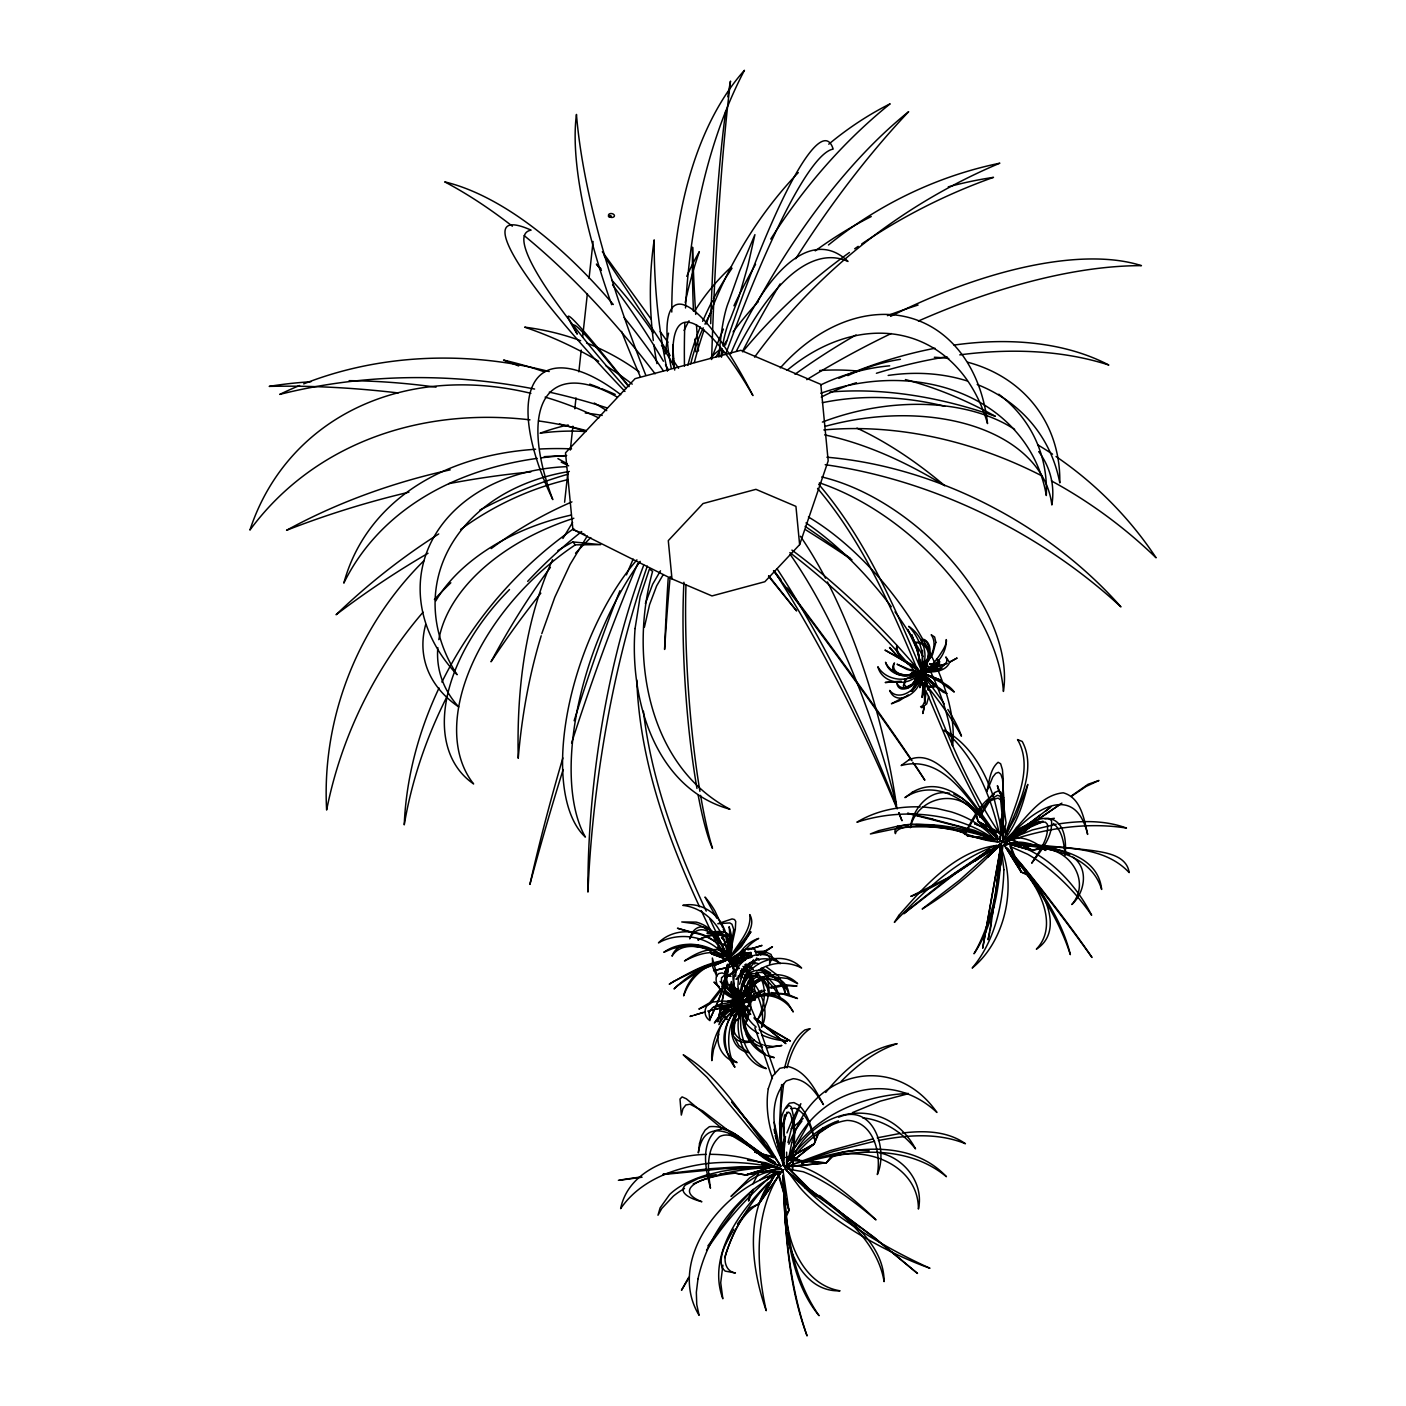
<?xml version="1.0" encoding="UTF-8"?>
<svg xmlns="http://www.w3.org/2000/svg" width="1406" height="1406" viewBox="0 0 1406 1406"><rect width="100%" height="100%" fill="white"/><g stroke="black" fill="none" stroke-linecap="round" stroke-linejoin="round"><path stroke-width="1.5" d="M745.356 959.982L745.373 957.873L741.753 955.887M920.455 675.337C923.215 690.697 897.046 708.659 889.629 690.416C899.032 702.069 916.747 689.731 919.559 678.026M775.216 1135.521L783.37 1165.715L783.388 1164.15M735.707 976.291C735.584 960.614 745.18 945.957 758.678 938.4C739.134 944.709 728.712 967.75 734.582 986.994M926.273 690.908L924.814 701.541L922.635 705.707L920.561 706.761L921.932 707.728L926.712 703.844L928.733 696.392M718.519 941.598L718.378 947.187L727.447 958.453L730.628 943.637L729.116 926.712C732.473 937.099 734.635 950.438 727.728 959.736L730.944 952.706L730.944 948.822L730.487 953.989L727.921 958.98L718.378 947.187L718.519 941.598L713.106 932.934L706.304 927.819L702.754 926.905A26.626 16.099 77.5 0 0 689.696 938.874A29.421 17.803 77.5 0 1 718.22 942.319M749.099 1006.643L748.642 997.206L745.672 985.975M786.534 1108.192L788.854 1105.362L791.033 1106.698C797.694 1126.927 793.072 1148.878 792.492 1169.704C792.879 1151.145 796.323 1131.637 790.348 1113.675L788.573 1112.111L786.604 1113.921C780.523 1127.19 787.518 1141.777 781.648 1155.328L780.928 1107.524L783.634 1083.692M783.37 1165.715L784.812 1138.421L783.247 1124.818L784.53 1114.923M996.116 832.791L974.569 823.688C983.251 827.519 995.852 831.087 997.785 841.843C980.58 840.735 967.31 833.881 952.301 828.872M786.622 1152.147L786.604 1165.785L814.197 1143.904L818.644 1133.535L834.654 1122.515M924.673 702.754L923.9 682.666M1002.9 845.779L1000.439 865.621L1002.127 846.131M928.733 671.189L941.932 668.149L930.227 671.4L921.141 671.558L924.48 661.98C917.608 685.97 949.472 646.795 946.22 639.589C946.818 653.491 936.414 666.321 923.707 670.996L924.48 661.98L926.659 660.363C931.633 652.243 924.638 642.085 915.482 642.56C930.877 639.888 932.863 659.115 923.408 667.428C928.487 659.467 932.916 646.004 923.619 639.343C931.791 642.806 931.159 653.966 927.134 660.381L924.48 661.98C912.406 679.309 935.798 671.47 939.876 664.177L928.364 670.504A22.935 15.958 -48.5 0 1 922.951 671.207L921.282 671.049M752.368 988.067L748.361 1004.042M922.494 650.328A49.456 15.29 77 0 1 921.879 665.46L921.457 669.783L918.083 652.876L911.668 634.668L917.52 649.308L921.809 671.593M1000.597 848.222L1000.879 845.375L982.689 948.206L1000.703 847.449L996.239 888.996M921.861 680.276L919.805 687.675L922.916 679.432M564.614 502.223L567.936 471.801M570.309 450.078L572.91 426.176M574.808 408.795L576.003 397.916M578.85 371.852L581.205 350.112M582.629 337.071L587.374 293.608M589.044 278.406L593.068 241.463M924.955 703.387L925.007 686.515M728.607 964.393L728.203 967.978A61.846 2.004 -77.9 0 1 726.129 980.052M739.802 993.655L740.206 990.299M1002.091 840.77L1000.51 845.516L1001.072 844.813M990.193 930.719L997.311 879.734L1000.703 843.952M742.35 1002.531L745.426 989.49L744.038 984.903C748.783 966.555 768.871 980.931 768.502 994.183C770.699 978.594 747.025 962.161 743.51 984.218L745.426 989.49L742.35 1002.531C731.999 997.118 724.688 985.817 724.67 974.059L728.308 984.885M996.889 874.989L1000.879 845.375M994.886 897.819L992.443 914.621M748.783 1010.334L747.201 1017.487M991.388 921.721L988.102 939.7L989.736 932.442M781.595 1084.571L779.574 1123.412L781.648 1155.328M730.312 1015.87L738.835 1006.098C721.858 1018.348 710.346 1039.438 711.823 1060.634L713.457 1049.79L718.853 1034.289M924.164 706.568L922.828 713.51L924.304 707.2M739.591 984.305L742.526 974.217L749.679 962.987M722.912 1265.154L720.716 1282.711L722.825 1298.757C707.025 1255.804 739.486 1211.128 768.941 1182.358C749.082 1203.852 732.965 1229.389 724.846 1257.632M749.714 1194.872L748.537 1201.058L752.843 1190.741M921.299 669.59L922.213 662.349A38.349 29.333 57 0 0 908.698 626.338A29.333 22.426 57 0 1 924.023 662.894L921.668 670.451L922.582 666.866A34.447 10.65 77 0 0 923.39 661.488M787.958 1142.551L792.316 1125.415L800.858 1103.675L792.984 1118.192M747.394 1001.582L748.467 996.362L747.043 985.711M644.423 627.111L649.537 604.738L656.655 585.863L663.193 574.65M786.675 1164.66L788.098 1160.653A120.6 20.229 44.7 0 1 800.225 1160.829A75.783 12.707 44.7 0 0 792.017 1156.347M736.832 993.304L739.679 998.963L736.99 988.523M725.338 980.58L727.851 964.815L722.666 988.102M923.707 670.996L923.918 670.117M742.825 1004.815L739.433 1018.19L735.69 1021.037C728.431 1033.674 742.157 1045.168 754.372 1040.089C741.243 1047.98 724.705 1035.15 734.899 1021.248L739.433 1018.19L742.966 1004.095C730.505 1003.058 720.399 1013.181 714.371 1023.006L727.957 1010.562L742.966 1004.095L733.914 1005.501L727.64 1008.647M742.315 985.237L746.041 973.848L756.287 959.12M743.458 994.042L748.308 981.107L752.843 975.254M787.026 1067.804C790.875 1053.129 797.149 1037.487 810.155 1028.682L804.953 1029.93C792.703 1038.718 788.01 1054.078 784.583 1068.085M949.63 793.283C929.102 788.661 912.635 809.048 910.315 827.73C916.642 797.694 957.345 787.325 975.413 813.283L978.101 821.438L1000.931 840.806L999.824 839.786L1002.619 820.612L1000.685 799.909M784.46 1141.496L785.374 1138.104M723.44 987.451L726.586 974.586L724.6 973.743L727.464 964.657M727.798 957.381L728.695 950.772L727.623 946.238M727.64 964.182L724.6 973.743L725.971 974.85L725.109 978.681L721.682 987.117M722.104 989.877L717.675 1002.32M920.403 677.042L917.661 683.826L912.107 691.313M788.819 1144.203L794.847 1130.758L801.965 1121.039M799.627 544.649L828.187 460.904L820.805 384.365L740.804 350.305L635.055 378.671L565.511 452.855L572.892 529.394L671.98 578.903L711.981 595.933L764.846 581.733L799.627 544.649L795.937 506.371L755.936 489.341L703.053 503.541L668.289 540.625L671.98 578.903M721.7 992.97L709.802 1019.543L716.99 1004.112M743.739 1002.355L744.213 1001.019M786.938 1132.92L792.176 1119.774M541.767 633.719L554.808 597.234L570.08 564.456L587.321 535.932M1003.023 836.974L1006.028 822.721L1003.199 801.807M645.372 603.543L652.612 584.298L660.486 570.783M1000 793.371L1002.777 796.183L1004.148 801.701L1004.112 809.364L1001.265 819.382L1005.817 833.389C1014.693 804.478 1034.341 768.361 1017.54 739.574L1022.215 741.454C1037.593 769.943 1017.434 806.482 1006.643 833.916L1001.265 819.382L1003.286 810.717L1002.689 804.478L1000.967 800.19L998.137 798.133C981.037 801.473 973.18 821.104 964.534 834.408C972.073 819.751 979.877 803.353 994.323 794.408M747.377 1019.455L750.663 1008.717L750.699 999.033M919.629 677.428L911.053 691.049M788.959 1210.338L777.5 1172.34C743.616 1208.967 750.962 1267.158 766.217 1310.691C756.34 1266.173 753.757 1214.907 779.029 1174.889L788.959 1210.338L786.429 1216.454C788.942 1247.649 805.919 1285.242 840.067 1290.813C802.931 1292.307 784.952 1247.878 785.251 1216.366L788.959 1210.338L782.931 1170.073C776.639 1165.697 767.623 1164.59 761.665 1170.126M723 987.188L724.934 982.653M752.931 1183.887L758.098 1174.01M552.576 559.658C524.666 621.663 516.652 690.856 518.234 758.291A369.321 198.914 88.8 0 1 541.205 635.776M744.723 1000.738L742.79 1005.22L749.398 1011.09M744.512 1024.166L745.971 1020.879M734.881 965.307L730.979 961.511L731.524 960.316L734.565 961.44M743.616 991.3L749.398 982.442M731.841 988.682L732.596 987.047A48.472 22.408 -1.8 0 0 733.739 991.898L736.744 996.643L743.423 1002.847L755.004 999.754L754.969 997.627C768.854 991.722 786.2 998.91 793.23 1011.951L788.432 1004.007A21.916 15.484 29.3 0 0 775.602 995.606L767.36 994.06M787.061 1112.111L781.736 1127.014L780.646 1149.739C779.979 1134.343 777.325 1114.958 789.451 1103.165L793.951 1102.585L798.713 1105.116A70.915 21.898 85.4 0 1 811.596 1128.245L814.935 1140.161C810.823 1128.596 807.554 1113.288 794.97 1108.156L790.805 1108.666M785.585 1136.804C780.172 1145.908 780.242 1157.56 785.128 1166.875L826.271 1162.885L832.493 1156.751C868.767 1145.697 918.61 1166.629 918.417 1209.072C924.164 1183.448 904.497 1157.964 879.611 1152.85M731.524 960.316L724.6 973.743L730.979 961.511M823.441 1127.559L818.573 1131.848L814.197 1143.904L788.784 1158.193L810.401 1120.617M750.083 962.512L745.233 969.964L736.059 979.314L747.219 968.752L753.581 959.841M767.992 1177.121L776.059 1172.006L758.941 1203.747C741.032 1213.519 732.315 1235.013 725.9 1253.607C723.44 1261.41 726.217 1271.762 735.426 1272.975L725.145 1271.094L722.174 1268.001C718.027 1254.222 727.71 1240.883 733.827 1229.213M722.157 988.77L711.418 1002.706M747.43 1005.712L742.28 1013.726C751.454 1004.429 757.975 990.035 752.562 977.188M688.641 1277.456L681.488 1290.269L689.309 1277.14M1000.316 840.419L999.35 842.124L967.346 835.762L962.108 831.596M720.856 988.541L709.679 1002.742L698.87 1009.086L710.171 1003.866M869.189 1150.758L857.765 1150.178L844.584 1151.69L832.229 1155.17L826.271 1162.885L787.483 1159.265L792.527 1150.776M562.892 538.498L572.594 522.452M739.679 998.963L745.426 989.49L739.978 997.785M740.171 1004.165L739.468 1005.255A55.572 13.357 36.5 0 0 742.069 1014.693M1002.812 840.015L1015.923 816.306L1027.804 784.425C1023.023 804.496 1016.52 825.217 1002.865 841.157M1072.919 857.168C1089.035 868.346 1084.94 892.599 1071.847 904.533C1094.132 878.469 1062.936 840.366 1032.848 850.472L1004.112 842.563C1010.527 831.579 1022.883 826.043 1034.517 822.387M707.816 1246.032L735.268 1208.422L753.229 1189.335M706.515 1250.25C725.566 1220.795 749.468 1194.415 776.059 1172.006M737.465 1223.905L749.503 1208.316L758.941 1203.747L782.79 1170.038L776.007 1166.857M743.247 1002.425L742.807 1003.058C733.774 1000.527 729.099 990.351 731.401 981.564L735.233 994.095L743.282 1002.443L752.509 991.476L752.386 987.399C761.911 972.688 785.708 978.4 788.907 995.167C788.485 975.676 760.418 969.05 751.876 986.871L752.509 991.476L742.807 1003.058L738.08 1000.035L722.034 982.355M725.935 934.023L730.435 937.714L730.61 944.287L727.57 948.804L732.35 954.99C739.328 943.549 757.781 928.909 749.785 914.603C751.7 929.893 738.818 942.512 731.647 954.902L727.57 948.804L729.872 944.832C728.695 929.559 706.937 935.728 697.868 939.999L707.657 935.394L722.209 933.32M782.79 1170.038L758.941 1203.747L775.391 1174.063L774.073 1175.012M744.618 1029.21L744.125 1024.007L747.131 1020.457L740.189 1007.048C726.445 1023.656 725.461 1048.331 734.916 1067.259C721.032 1049.737 721.436 1020.967 739.205 1006.204L747.131 1020.457L744.952 1023.814C746.182 1033.726 753.721 1042.127 763.212 1045.01M725.215 1011.072L721.243 1017.188L718.923 1024.64L724.389 1015.589L731.7 1009.104A36.995 32.162 69.5 0 1 740.224 1005.536L743.229 1004.938L747.131 1020.457L743.159 1004.956M920.491 675.882L918.311 678.167L919.752 677.305M921.791 675.688L922.6 674.335L921.475 672.525M745.268 993.357L749.925 985.852L749.785 977.768M919.735 673.65L912.23 684.107L906.554 687.042L904.251 684.617L906.044 678.711L903.355 685.548L904.199 688.149L907.468 688.044L912.107 684.845L920.596 672.578M793.546 1149.089C819.909 1113.464 864.989 1095.133 908.399 1093.464M741.595 995.325L741.085 1000.334L739.152 991.458M747.535 994.569L752.825 986.45L752.122 977.609M825.709 1092.444C844.092 1069.913 867.502 1048.683 897.151 1043.691C875.551 1051.038 857.062 1065.115 841.28 1081.302M1001.986 846.781A68.666 4.57 -78.6 0 0 1001.107 844.619L987.557 857.115L1000.422 843.952L999.297 844.795C970.368 862.757 943.198 884.708 910.807 896.395L947.169 878.24L999.789 844.707C976.906 869.383 950.966 891.474 922.178 909.014L959.7 880.103L997.961 845.762L974.481 861.351L1003.603 841.702M786.622 1156.259L787.149 1166.734L826.271 1162.885L790.084 1160.442C805.691 1143.553 823.108 1123.816 847.062 1120.406C873.407 1121.057 881.404 1153.078 877.326 1174.537C888.627 1149.018 872.775 1102.532 838.767 1117.19M707.745 1011.107L737.623 1003.954L735.777 1006.028L724.336 1007.944L722.912 1009.455L723.949 1010.07A26.626 3.304 -5 0 0 743.598 1010.65A29.421 3.656 -5 0 1 731.067 1006.239M791.191 1128.825L803.213 1118.438M920.596 672.384L910.069 678.483M760.101 1179.687L771.103 1172.217L783.247 1172.112L782.931 1170.073M1004.112 842.563L1005.536 842.915L1021.283 831.051L1042.338 821.877M736.516 1012.513L740.031 1009.192M786.587 1165.697L785.198 1167.015L783.757 1163.026M920.948 674.107L915.13 679.45L920.543 674.37L919.419 674.177M729.081 958.084L740.663 945.904L750.927 931.774L741.349 946.625L729.116 958.576L727.57 948.804L729.116 958.576M738.642 1007.311L739.433 1018.19L738.835 1006.098M728.976 961.792L735.584 958.822L729.626 960.157L737.816 955.992M789.627 1156.593L787.184 1158.737L814.197 1143.904L785.198 1167.015L787.149 1166.646L786.622 1161.479M1044.869 818.837L1049.122 818.608L1051.53 820.717C1052.901 836.957 1040.879 850.964 1031.688 863.196C1039.087 851.649 1049.069 838.784 1047.417 824.32L1045.361 822.141C1029.157 821.614 1019.614 839.364 1004.165 842.669L1010.404 837.501M737.025 969.279L724.67 977.908L729.696 975.026M760.523 955.008L772.456 946.73L757.061 955.5M746.516 996.256L752.509 991.476L745.988 996.538M1045.484 811.157L1050.844 806.991L1023.322 827.853M1011.687 836.517L1018.577 831.368M1040.229 815.181L1005.132 842.089L1024.13 832.229L1031.846 825.234L1038.999 821.192M1061.899 803.107L1010.615 838.117L1024.13 832.229L1010.879 837.871L1060.265 804.302M908.276 694.915L899.313 700.733L891.422 703.756L903.566 697.429M751.489 974.534C744.161 978.787 740.927 987.61 741.296 995.764C738.73 984.13 746.463 969.595 759.591 970.316A29.069 22.373 77.4 0 1 773.019 975.957M745.742 999.438L751.946 995.29M1071.6 795.796L1088.121 784.249L1098.982 780.471L1086.117 786.429L1071.267 796.429M752.403 979.701L758.607 975.606M745.655 1000.685L765.251 990.246M999.315 844.778L1000.597 843.881M919.77 672.578L904.427 679.573M1010.615 838.117L1012.197 837.045M947.293 663.386L923.865 671.312L936.607 665.161L929.436 663.948L938.294 664.845L921.475 671.4L923.127 671.47A23.832 8.559 -16.5 0 0 928.786 671.101M997.399 846.254L999.789 844.707M1006.872 841.719L1013.867 838.327L1017.874 837.871A57.664 31.196 56.9 0 1 1041.055 846.764M1004.165 842.669L1005.202 842.036M724.512 959.191L714.635 965.272L713.404 964.217C699.274 969.332 688.518 981.827 683.65 995.852C687.059 981.019 698.729 967.609 713.598 963.62L714.635 965.272L727.078 960.07M729.679 959.437L736.41 959.173L741.366 957.293L745.057 958.4L742.491 961.722L734.688 965.606L713.58 970.685C723.492 968.136 735.83 967.187 742.825 958.997L740.487 957.662L729.679 959.437L737.974 954.656M725.109 959.103L714.635 965.272L725.883 960.562M728.853 960.368L731.296 958.945M758.625 970.281C771.156 961.704 788.221 961.019 801.613 968.013C779.082 944.34 732.526 968.172 743.106 1000.562M746.551 1001.283L765.128 994.464M749.293 999.385L765.76 993.286M751.12 977.592L757.289 974.78M730.118 959.384L738.748 954.797M753.475 994.464L762.07 990.211M950.456 661.822L957.117 658.026L949.384 662.121M1008.172 844.25L1004.763 845.92L1021.16 872.036L1027.065 874.901C1042.619 894.567 1056.732 928.136 1036.363 949.155C1063.481 931.967 1045.572 892.335 1027.944 874.356L1021.16 872.036L1003.972 844.549L1019.526 842.141A91.759 49.632 56.9 0 1 1039.737 847.396M741.138 953.004L744.459 951.37M741.841 953.25L745.039 951.739M923.865 671.312L946.203 663.614M734.477 957.627L729.591 960.193L733.985 969.753M994.815 792.492L998.032 791.033L1000.668 791.877L1002.548 795.251L1003.989 808.784L1002.847 828.398L1002.97 804.004L999.894 796.095L997.364 795.304L990.914 799.329L979.63 817.079L983.497 808.626A53.955 12.777 -73.6 0 1 994.798 792.58M733.036 1015.747L737.781 1013.603A21.916 21.793 -64.3 0 0 740.611 1011.582M852.475 1112.585L880.279 1101.144L906.624 1094.167M741.595 998.436L727.271 1001.634L740.101 997.258L741.173 1000.562L755.004 999.754L754.407 997.153L757.412 995.466L765.743 993.919M1069.667 854.602C1058.525 849.031 1044.728 844.602 1032.848 850.472L1010.791 838.591L1032.373 829.944L1056.205 824.232M764.829 978.26C756.041 981.37 748.713 988.119 744.916 996.643C750.646 974.024 781.789 967.346 797.624 983.655L787.43 978.453L772.245 976.783M921.51 671.4L928.153 668.535L924.427 671.049M710.118 1010.51L737.623 1003.954M838.415 1120.81C821.227 1126.804 806.798 1138.561 795.128 1152.287C822.422 1104.554 887.942 1097.102 915.517 1148.86C902.476 1132.515 883.776 1120.037 862.651 1117.805M740.101 953.813L731.647 958.33L743.001 950.333L748.308 948.435L752.597 948.347L755.303 950.122L755.971 953.584M923.18 671.91L923.847 671.611A19.262 7.557 74.7 0 0 924.603 671.031M747.904 949.823L762.034 945.412L751.63 948.822M765.005 1168.614L749.697 1177.806L731.032 1196.453C744.565 1183.799 761.577 1168.105 781.666 1171.743M728.607 961.036L730.786 960.193M738.308 1003.076L736.885 1003.005A49.438 14.781 32.1 0 0 730.962 1006.591A31.073 9.297 32.1 0 1 734.969 1001.476L742.843 1004.112L744.512 1003.48M738.062 956.326L733.879 957.697L736.41 959.173L734.09 957.468L738.783 955.799M1005.466 842.985L1032.848 850.472L1011.67 839.962C1048.401 827.818 1088.033 822.053 1126.487 828.064C1104.729 819.997 1080.898 820.577 1058.261 823.951M708.905 1168.808L741.05 1166.664L771.244 1166.91L745.69 1174.977L732.878 1172.745L719.96 1173.975M740.347 955.236L750.839 952.337M695.144 1014.904L702.965 1012.531M692.209 1015.782L689.995 1016.45L705.355 1011.881M738.414 956.185L734.354 957.363L737.886 956.678M768.449 987.75L782.808 984.675M739.767 955.764L751.279 953.057M771.015 988.277L783.775 985.659L797.026 985.993L784.636 984.692M708.29 1175.891L698.395 1178.421L685.548 1184.924A64.922 17.259 -0.2 0 0 701.875 1201.743A71.741 19.069 -0.2 0 1 734.248 1173.254M707.745 1174.695L720.452 1171.637A125.978 63.955 7.1 0 1 763.282 1167.911A153.5 77.945 7.1 0 0 723.159 1173.746L711.208 1177.068A152.41 73.587 5.8 0 0 693.246 1183.922M721.753 1129.018L715.812 1130.442C700.381 1144.976 705.636 1169.95 710.469 1188.193C707.868 1171.251 705.408 1149.212 719.608 1136.61C725.812 1133.341 732.807 1135.591 738.66 1138.491C752.438 1148.351 764.372 1160.108 780.91 1166.172L766.446 1142.762L731.7 1102.005L758.818 1135.204L780.91 1166.172M783.072 1161.233L785.269 1169.44L815.673 1195.469L787.465 1166.804L792.949 1165.486L799.206 1166.101A135.538 33.392 47.8 0 1 875.973 1219.881A194.59 47.945 47.8 0 0 803.107 1171.708L789.17 1169.3L815.673 1195.469C845.182 1214.204 878.328 1245.206 884.093 1281.639C884.163 1243.572 846.834 1217.28 819.698 1195.627L815.673 1195.469L786.762 1170.776M873.126 1138.807L830.278 1150.6L790.576 1165.205L833.776 1151.356L874.55 1141.285M877.256 1137.841L900.121 1133.429M610.274 217.209C613.737 214.169 604.615 216.085 610.468 217.262M1043.059 821.157L1029.649 825.34L1013.902 834.549C1042.215 808.96 1068.736 812.158 1065.186 855.182C1064.008 844.022 1062.637 831.051 1053.34 823.477M714.318 1006.643L742.509 1003.427L735.777 1006.028L730.171 1006.274M741.735 953.11L749.363 952.688L751.384 954.446L751.859 957.363M663.105 1174.537L724.775 1168.579L771.244 1166.91M878.381 1140.512C907.028 1134.906 937.82 1132.445 965.43 1143.728C947.134 1130.74 923.637 1130.442 902.195 1133.06M738.519 958.084L751.507 956.555M897.836 826.148L878.697 830.665L870.402 833.969L898.979 828.011A115.977 58.138 8.3 0 1 942.565 827.888M714.6 1006.714L742.245 1003.55L735.777 1006.028L737.236 1004.13M901.246 681.172L885.2 682.508L895.411 681.664M736.621 958.716L729.591 960.193L738.501 968.716M710.241 1175.574L716.076 1174.625M918.962 671.892L910.227 674.318C903.109 676.813 890.174 672.138 894.48 662.929C887.555 672.472 902.88 678.219 910.28 674.546L911.65 673.087L918.153 672.033M925.253 670.187A19.262 7.557 74.7 0 0 926.818 664.634A30.651 12.021 74.7 0 1 923.355 670.1L920.051 670.89L921.123 671.014M741.173 1000.562L755.004 999.754L742.79 1003.005L741.507 1001.3M738.361 958.277L741.296 957.837M683.158 946.396L672.806 948.47L663.79 952.301C680.873 940.122 705.812 942.424 721.858 955.307C710.961 948.452 697.833 945.359 685.021 946.308M785.269 1169.44L788.502 1168.948L786.534 1167.472M1049.245 819.048L1054.342 818.292M619.958 1180.196L642.085 1177.209M754.881 951.598L764.056 951.212L771.033 954.41L772.122 957.416L769.609 963.989L769.82 958.066L768.203 955.5L765.303 953.69L756.604 952.53M755.62 972.952C763.317 971.089 771.314 974.358 776.745 979.841L773.001 975.975M663.245 1174.045L706.884 1169.001M766.709 994.147L782.228 993.831L797.483 998.506L787.378 994.077L770.98 992.601M740.839 955.342L750.839 955.149M918.803 672.525L911.65 673.087L917.89 672.595M743.669 955.395L750.277 955.746M767.588 1047.804L781.894 1045.484L772.773 1046.486L764.794 1045.379M572.857 541.908L575.318 544.843L600.661 544.649L572.857 541.908A170.847 103.798 -43.1 0 0 557.866 550.642M787.483 1159.265L791.139 1159.247M920.209 806.886C898.258 806.183 875.797 810.735 856.904 822.229C886.325 812.615 918.364 811.543 948.452 818.661A114.8 81.759 4.2 0 1 995.114 839.751A87.805 62.532 4.2 0 0 950.966 811.807L936.871 808.468L922.301 806.868M744.266 957.591L750.312 957.802M768.467 1167.472L770.47 1167.49L745.69 1174.977L732.878 1172.745M738.976 968.4L733.985 959.7L740.277 960.034M741.858 970.245L745.619 970.439L748.203 972.601M747.553 1160.231L765.725 1162.727L780.998 1168.404L745.69 1174.977L779.363 1168.755L761.911 1163.904M918.522 672.771L907.063 669.432L897.063 664.212L908.856 669.256L918.786 671.716M725.426 944.41L723 944.164L726.199 945.992M942.582 827.958L953.795 829.347A116.803 62.005 8.2 0 1 986.485 836.834A95.854 50.88 8.2 0 0 953.866 827.501L942.372 825.779A95.327 47.98 8.3 0 0 915.745 824.549M741.577 970.333L744.776 970.738M931.827 819.013L974.358 830.278L996.52 839.417L967.346 835.762L994.727 839.329L961.036 827.132L907.555 813.371M743.879 960.737L732.245 960.737L739.24 961.827M734.899 965.711L733.879 959.841L737.834 960.351M740.259 961.353L734.073 960.421L738.994 968.523M921.352 674.775L922.67 674.265L922.143 672.56M723.246 948.663L727.658 956.625L711.612 953.866L709.854 950.544C698.079 945.06 679.678 943.356 672.015 956.185C677.112 940.649 698.8 943.18 710.083 949.999L711.612 953.866L725.004 958.769M724.371 956.291L711.612 953.866L725.724 958.997M993.743 838.89L996.52 839.417M720.856 950.351C707.903 947.205 694.88 953.76 684.494 960.966C695.777 955.149 709.45 949.735 722.069 954.305M1078.982 894.304A103.13 63.727 58 0 1 1091.654 915.271A148.069 91.495 58 0 0 1027.628 854.215L1010.035 846.394L1021.16 872.036L1009.983 844.285L1028.085 849.628A103.13 63.727 58 0 1 1077.787 892.652M950.263 828.433L931.967 825.111L913.619 824.18A49.403 13.515 11.7 0 0 895.464 833.635A54.588 14.921 11.7 0 1 962.073 832.088M738.22 975.869L741.437 976.555M723.528 1129.422C746.498 1134.484 756.217 1160.196 779.697 1165.504M774.601 1157.103L754.741 1152.076L773.757 1157.718L707.095 1077.365L683.211 1054.799C722.912 1078.279 745.444 1122.48 774.601 1157.103L772.439 1156.101M727.658 956.625L726.498 956.695M734.459 965.166L733.598 961.036L739.152 962.741M753.423 962.179L758.432 963.725M928.751 679.098L933.18 682.754L934.779 686.462A16.503 4.183 28.7 0 1 925.605 685.583A18.243 4.622 28.7 0 0 928.751 679.098L921.387 672.49L940.667 680.153L921.176 672.261L929.208 679.239M762.421 1047.013C746.709 1043.48 740.804 1025.466 742.983 1011.107C742.561 1027.751 750.54 1044.974 765.11 1053.621M694.089 933.215L677.464 928.241L703.685 935.394M769.609 1055.941L774.284 1057.646C761.613 1055.379 750.962 1046.029 746.111 1034.236M751.296 962.583L754.864 963.936M1010.791 838.591L1013.128 839.505M923.865 673.333L938.786 680.029L948.154 685.864A33.375 14.06 17.9 0 1 954.252 692.051L940.895 682.385L923.724 673.544L926.202 677.446L924.199 673.773M740.698 956.748L743.563 959.015M572.892 529.394L584.896 534.508M705.671 936.326L714.969 941.387M762.052 968.066L770.681 973.005M744.618 964.885L753.423 969.56M561.205 462.135L568.674 465.808M953.813 794.091L961.897 798.133L969.349 804.25L975.869 811.947L978.101 821.438L999.807 839.874M994.112 798.626L999.736 822.035L1001.002 833.213L978.101 821.438L999.279 833.16C990.386 794.988 974.569 756.024 943.988 730.153C969.56 743.44 984.464 770.242 993.392 796.64M557.918 458.62L567.145 463.699M745.848 964.006L751.823 967.381M741.735 1002.777L730.786 989.929L729.679 986.59L742.052 1006.134L731.524 988.84L733.598 993.286L741.735 1002.777L724.547 991.722M727.464 945.008L729.081 945.974M756.498 958.066L759.451 959.841A48.472 40.282 65.4 0 0 756.428 958.857M736.357 964.938L731.366 961.897L734.494 964.657M766.586 967.082L777.764 975.448M741.542 1002.443L724.846 991.125M918.891 670.363C909.84 664.546 896.466 658.166 896.782 645.565L896.343 649.379A13.585 7.083 43 0 0 900.051 656.778L907.292 663.421L919.208 670.574M729.116 1133.851L775.374 1162.674L736.691 1136.839M742.913 966.344L746.006 968.523M998.928 831.702L1001.002 833.213M724.301 939.472L721.524 937.451L725.215 941.739M727.921 948.259L728.396 954.551L718.378 947.187L727.658 954.498L726.674 948.312M918.645 670.627L912.898 666.356L919.085 671.031M733.422 1134.501L702.666 1110.881L690.03 1104.202L685.847 1104.958L682.929 1108.701L681.33 1115.081L679.994 1099.035L682.103 1096.891L686.356 1098.824L722.297 1128.772M918.118 669.274L884.972 650.099L917.31 667.551M740.294 1000L742.473 1001.845L730.048 987.908M719.274 986.748L713.984 982.091L718.87 987.03M762.157 970.931L775.145 985.834L780.453 998.242L773.493 987.416L766.393 979.595M738.255 999.912L737.148 996.274L737.922 999.859L720.083 981.423M748.185 1009.983L742.227 1004.64L742.016 1006.977A79.773 19.174 36.5 0 0 742.14 1008.928M754.249 1018.577L765.409 1026.978L790.418 1041.073L766.498 1026.661L754.143 1017.469L785.901 1043.621L754.881 1017.751M733.985 959.7L734.881 960.544M737.746 999.438L730.03 990.316L729.187 984.604L731.7 984.639L738.484 991.212L732.965 985.94L730.997 986.028L731.612 991.072L737.922 999.859M730.136 960.667L737.166 967.433M736.129 998.506L732.227 993.655M741.384 968.91L743.862 971.353M787.465 1166.804L790.067 1169.353M743.352 1004.605L748.677 1009.965M742.843 1004.112L748.449 1009.754M750.734 1014.376L745.303 1008.33L749.837 1014.359M747.271 969.859L749.802 972.53M745.795 971.827L747.834 974.007M777.167 978.892L783.318 987.82L785.497 994.042L784.46 987.24L778.783 976.818M740.663 970.685L745.127 975.834M726.691 941.668L730.03 946.343M818.661 484.244C864.637 538.023 893.425 603.666 920.508 668.342M817.571 488.392C862.616 541.662 890.912 606.408 917.626 670.187M744.846 969.209L750.505 977.891L751.929 982.864M724.898 956.449C710.258 936.343 679.871 930.754 658.465 942.881C677.341 923.514 715.724 930.35 725.232 956.133M921.317 672.507L926.202 681.33L928.522 690.205L921.334 672.912M760.945 968.365C774.284 982.495 768.783 1004.903 758.062 1018.893C763.845 1006.696 767.078 991.81 761.314 979.033M602.313 251.709L651.189 319.162M660.187 331.588L667.92 342.238M756.85 971.898L760.699 977.434M1000.773 835.199C970.298 790.805 950.034 740.54 929.753 690.944M604.105 255.646L670.135 355.595M672.543 359.233L678.553 368.319M749.363 981.458L751.331 984.464M921.545 672.929L922.582 674.95M741.437 974.92L744.6 980.07M923.637 678.272L921.897 674.107L926.484 682.666L928.487 690.364M755.637 985.659C763.528 997.68 768.818 1013.884 761.472 1027.417C764.636 1014.271 760.769 1000.51 754.143 989.051M981.476 811.139L953.901 756.815L926.888 692.771M716.919 976.555L712.877 967.398L712.367 958.013L716.533 973.303M716.796 918.118L705.004 897.063A53.832 22.496 69.1 0 1 715.074 911.211L722.649 927.503M1009.983 844.285L1011.213 846.834M726.392 954.235L727.798 957.17M709.714 918.733L722.86 946.502M716.902 943.953L701.278 910.631M729.925 960.931L734.108 970.052M706.234 911.141C676.638 847.713 651.488 781.138 643.421 711.19M699.538 906.817C666.497 835.445 639.607 759.345 636.795 680.029M734.881 1038.349L738.765 1045.519L748.554 1052.637C728.8 1048.718 727.412 1022.865 739.081 1009.877L734.916 1019.825L733.862 1034.131M747.887 1000.299L758.959 1026.503L775.391 1073.622M754.846 1027.804L772.421 1078.578M740.312 1040.756C744.073 1053.252 752.808 1065.889 766.34 1068.63C744.618 1057.47 736.48 1029.069 742.579 1006.503C737.166 1016.292 737.166 1028.208 739.89 1038.823M739.205 1006.204L739.714 1007.645M747.254 985.536L748.59 989.332M1002.337 798.626L997.381 785.655L999.016 791.842M999.842 836.64L1000.474 838.556M723.264 929.05L724.283 932.231M733.879 959.841L734.336 961.265M918.997 660.556L921.668 670.451M726.094 938.628L726.867 941.844M777.5 1172.34L778.309 1175.978M749.257 991.23L750.54 997.082M725.303 942.125L726.217 946.256M744.934 985.975L745.795 990.931M774.196 1122.252L783.423 1164.256L784.812 1138.421L781.859 1154.941L781.701 1152.902M774.073 1129.299L774.811 1133.552M787.325 1232.869C791.982 1262.096 799.786 1292.448 819.065 1315.682C792.949 1278.036 785.673 1230.707 784.337 1185.838L786.376 1226.7M1006.38 831.948L1006.643 833.916M921.51 674.933L923.303 692.332L924.533 685.952L923.478 694.142L921.51 674.634M731.524 990.334L731.665 992.003M1002.671 837.941L1001.265 819.382L1002.706 838.978M923.724 683.896L923.478 692.754L921.985 697.446L923.285 683.457M509.499 589.553A170.847 103.798 -43.1 0 0 473.629 783.933A188.791 114.694 -43.1 0 1 575.318 544.843M584.843 431.537A317.352 192.798 -43.1 0 0 540.08 433.206A199.441 121.162 -43.1 0 1 568.2 424.964M428.022 553.279A512.083 271.92 -41.5 0 0 336.087 614.721A356.649 189.388 -41.5 0 1 438.707 533.946M479.78 510.15A356.649 189.388 -41.5 0 1 568.006 474.209M671.172 367.862A170.847 38.56 67.5 0 1 752.931 395.578A188.791 42.602 67.5 0 0 673.878 368.407M645.776 375.244A512.083 146.962 63.3 0 1 576.46 114.431A356.649 102.357 63.3 0 0 611.663 304.68M640.38 376.878A356.649 102.357 63.3 0 1 621.593 331.412M998.77 394.225A170.847 140.916 -26.2 0 1 1046.31 495.527A188.791 155.714 -26.2 0 0 820.788 393.276M821.034 384.787A170.847 140.916 -26.2 0 1 889.682 365.824M742.596 351.851A512.083 448.163 -26.6 0 1 849.435 252.5M854.672 248.792A512.083 448.163 -26.6 0 1 858.187 246.349M861.737 243.941A512.083 448.163 -26.6 0 1 993.497 177.349A356.649 312.15 -26.6 0 0 948.259 186.857M716.005 356.808A356.649 312.15 -26.6 0 1 720.663 349.584M723.053 345.999A356.649 312.15 -26.6 0 1 726.744 340.656M733.106 331.886A356.649 312.15 -26.6 0 1 758.221 301.692M815.269 250.866A356.649 312.15 -26.6 0 1 871.245 216.524M687.868 365.419A317.352 261.762 -26.2 0 1 700.276 327.018M702.649 321.341A317.352 261.762 -26.2 0 1 712.42 300.761M713.404 298.916A317.352 261.762 -26.2 0 1 732.016 268.23M672.472 362.449A199.441 164.502 -26.2 0 1 673.562 358.407M684.089 330.48A199.441 164.502 -26.2 0 1 689.045 320.761M695.443 309.882A199.441 164.502 -26.2 0 1 731.015 267.21M423.03 612.208A397.002 361.992 -61 0 0 326.631 810.049A303.678 276.894 -61 0 1 424.12 560.519M434.401 599.501A397.002 361.992 -61 0 1 450.834 582.787M491.204 548.586A397.002 361.992 -61 0 1 571.943 501.872M460.588 529.5A303.678 276.894 -61 0 1 568.165 479.551M447.161 696.251A403.961 323.503 -50 0 0 404.243 824.847A331.517 265.488 -50 0 1 439.041 687.991M527.672 581.381A403.961 323.503 -50 0 1 581.68 531.521M441.906 682.068A331.517 265.488 -50 0 1 573.771 528.603M530.888 393.329A303.678 247.526 42.5 0 0 249.916 530.08A397.002 323.608 42.5 0 1 529.974 419.849M545.124 397.125A303.678 247.526 42.5 0 1 598.815 417.986M538.516 420.939A397.002 323.608 42.5 0 1 586.038 430.517M535.616 449.252A331.517 231.269 28.6 0 0 343.82 583.121A403.961 281.798 28.6 0 1 537.145 458.391M539.781 449.024A331.517 231.269 28.6 0 1 571.557 448.866M541.292 457.846A403.961 281.798 28.6 0 1 566.671 455.509M518.691 365.964A317.352 160.003 17.5 0 0 503.541 360.077A199.441 100.564 17.5 0 1 544.614 371.905M594.263 403.03A317.352 160.003 17.5 0 1 606.707 410.605M398.091 392.924A512.083 219.969 14.5 0 0 269.214 386.386A356.649 153.219 14.5 0 1 310.902 381.729M559.483 423.962A512.083 219.969 14.5 0 1 586.355 431.449M349.145 380.675A356.649 153.219 14.5 0 1 436.036 387.16M685.214 302.624A317.352 232.412 -68.6 0 1 699.344 251.639A199.441 146.066 -68.6 0 0 686.761 276.332M665.266 353.908A199.441 146.066 -68.6 0 1 668.553 333.169M780.348 367.88A170.847 125.116 -68.6 0 1 987.539 423.575A188.791 138.263 -68.6 0 0 787.132 370.305M711.506 358.952A512.083 401.677 -73.3 0 1 723.405 329.092M733.95 305.752A512.083 401.677 -73.3 0 1 755.549 264.328M770.769 239.055A512.083 401.677 -73.3 0 1 890.156 103.798A356.649 279.759 -73.3 0 0 828.749 144.185M694.353 362.467A356.649 279.759 -73.3 0 1 704.107 329.935M706.199 323.925A356.649 279.759 -73.3 0 1 798.309 172.569M821.737 476.95A170.847 98.244 42.4 0 1 1003.409 691.436A188.791 108.561 42.4 0 0 819.434 482.82M830.015 392.046A512.083 322.572 47.2 0 1 995.343 416.299A356.649 224.679 47.2 0 0 905.411 379.567M819.628 370.551A356.649 224.679 47.2 0 1 858.064 371.061M710.223 358.389A199.441 114.694 42.4 0 1 720.329 349.303M725.478 345.032A303.678 41.196 -73.6 0 1 833.16 149.106A397.002 53.867 -73.6 0 0 725.654 354.207M721.436 357.212A303.678 41.196 -73.6 0 1 723.457 351.096M736.428 351.043A403.961 128.28 -82.3 0 1 848.011 261.463A331.517 105.274 -82.3 0 0 730.733 353.732M667.393 371.202A317.352 162.411 85.5 0 1 654.212 239.881A199.441 102.076 85.5 0 0 653.315 340.516M656.918 363.609A199.441 102.076 85.5 0 1 653.878 344.751M684.476 366.158A512.083 290.778 80.8 0 1 684.845 323.169M685.513 307.984A512.083 290.778 80.8 0 1 744.442 70.3A356.649 202.517 80.8 0 0 671.787 312.044M674.704 370.077A356.649 202.517 80.8 0 1 672.753 344.857M808.415 517.004A170.847 77.102 52.2 0 1 952.512 745.795A188.791 85.204 52.2 0 0 924.972 660.258M805.99 522.927A188.791 85.204 52.2 0 1 891.299 606.777M895.007 611.838A188.791 85.204 52.2 0 1 922.986 656.497M824.672 434.893A512.083 260.374 56.8 0 1 944.779 485.72A356.649 181.339 56.8 0 0 856.939 428.127M636.918 559.834A170.847 77.717 -70.4 0 0 585.388 837.08A188.791 85.871 -70.4 0 1 640.222 561.363M540.835 593.191A512.083 195.17 -67.1 0 0 491.028 661.787A356.649 135.943 -67.1 0 1 550.414 567.374M575.529 553.191A512.083 195.17 -67.1 0 1 590.766 537.584M690.75 363.855A199.441 163.658 -34.5 0 1 703.211 327.809M704.933 324.136A199.441 163.658 -34.5 0 1 711.577 311.517M838.89 378.302A331.517 207.578 -31.5 0 1 935.008 348.249M954.024 345.085A331.517 207.578 -31.5 0 1 1108.824 365.033A403.961 252.922 -31.5 0 0 959.771 354.874M876.395 373.275A403.961 252.922 -31.5 0 1 946.994 356.72M754.6 357.124A512.083 446.018 -36.1 0 1 999.842 163.184A356.649 310.656 -36.1 0 0 828.468 244.978M806.798 379.655A397.002 168.597 -30 0 1 891.193 333.538M918.399 321.025A397.002 168.597 -30 0 1 1141.444 265.646A303.678 128.965 -30 0 0 890.578 316.368M794.988 374.277A303.678 128.965 -30 0 1 856.043 334.944M967.803 362.256A170.847 140.196 -34.5 0 1 1059.79 482.908A188.791 154.906 -34.5 0 0 977.188 384.488M847.836 375.63A170.847 140.196 -34.5 0 1 900.438 359.303M934.34 357.265A170.847 140.196 -34.5 0 1 948.751 358.495M821.28 397.09A188.791 154.906 -34.5 0 1 846.131 386.193M848.082 385.49A188.791 154.906 -34.5 0 1 856.43 382.713M888.188 375.437A188.791 154.906 -34.5 0 1 967.346 380.991M698.097 794.689A170.847 25.572 86 0 0 712.473 848.328A188.791 28.261 86 0 1 700.592 795.357M696.972 788.45A170.847 25.572 86 0 1 683.931 582.26M699.924 791.35A188.791 28.261 86 0 1 685.97 584.966M670.205 576.513A512.083 41.741 89.9 0 0 664.599 649.449A356.649 29.069 89.9 0 1 668.184 578.323M425.666 624.58A170.847 107.313 -13.6 0 0 458.708 706.919A188.791 118.579 -13.6 0 1 437.811 647.586M435.719 601.012A170.847 107.313 -13.6 0 1 570.906 515.141M438.83 639.66A188.791 118.579 -13.6 0 1 573.841 518.252M408.882 492.188A512.083 282.29 -14.4 0 0 286.56 530.29A356.649 196.612 -14.4 0 1 450.236 469.85M448.69 483.682A512.083 282.29 -14.4 0 1 530.853 471.906M544.263 456.669A356.649 196.612 -14.4 0 1 565.564 455.772M585.248 412.977A199.441 125.275 -13.6 0 1 602.172 415.455M773.476 570.906A188.791 6.432 53.7 0 1 911.65 760.628M912.775 762.263A188.791 6.432 53.7 0 1 924.849 780.207A170.847 5.817 53.7 0 0 914.902 764.846M800.401 536.248A303.678 113.921 76.9 0 1 825.533 578.253M827.431 581.908A303.678 113.921 76.9 0 1 896.501 805.339A397.002 148.931 76.9 0 0 790.084 554.245M777.131 568.868A331.517 75.537 66 0 1 897.38 808.573M898.944 812.633A331.517 75.537 66 0 1 901.984 820.735A403.961 92.04 66 0 0 898.698 812.773M773.933 570.625A403.961 92.04 66 0 1 897.028 808.766M774.425 571.258A170.847 5.817 53.7 0 1 780.928 579.694M787.325 588.06A170.847 5.817 53.7 0 1 911.809 760.224M768.52 576.284A356.649 11.406 49.8 0 0 796.622 610.925A512.083 16.362 49.8 0 1 768.766 575.827M742.596 351.219A512.083 214.767 -62.6 0 1 780.137 283.942M795.726 258.722A512.083 214.767 -62.6 0 1 908.663 111.689A356.649 149.581 -62.6 0 0 757.43 302.026M620.731 394.682A170.847 67.576 55.8 0 0 552.804 499.605A188.791 74.676 55.8 0 1 616.865 396.896M512.364 226.19A512.083 232.359 60.4 0 0 444.7 181.866A356.649 161.831 60.4 0 1 613.315 304.504M524.174 235.61A512.083 232.359 60.4 0 1 655.108 373.803M624.141 317.51A356.649 161.831 60.4 0 1 663.439 370.991M600.977 268.704A199.441 78.894 55.8 0 0 596.39 264.135A317.352 125.538 55.8 0 1 601.417 270.427M611.592 279.952A199.441 78.894 55.8 0 1 653.245 332.871M661.505 345.384A199.441 78.894 55.8 0 1 673.615 365.384M612.559 284.873A317.352 125.538 55.8 0 1 663.421 361.237M665.46 364.734A317.352 125.538 55.8 0 1 668.465 369.989M711.612 359.514A512.083 48.366 -89.4 0 1 730.505 81.109A356.649 33.691 -89.4 0 0 727.816 96.803M710.68 323.679A356.649 33.691 -89.4 0 1 725.76 110.916M562.857 757.922A303.678 41.196 -73.6 0 0 529.904 884.409A397.002 53.867 -73.6 0 1 563.156 769.557M574.14 720.733A303.678 41.196 -73.6 0 1 619.923 590.748M626.443 574.861A303.678 41.196 -73.6 0 1 633.175 559.113M571.574 743.018A397.002 53.867 -73.6 0 1 637.779 563.507M643.755 565.107A331.517 105.274 -82.3 0 0 587.936 892.072A403.961 128.28 -82.3 0 1 647.305 566.108M720.927 356.474A188.791 30.739 86.8 0 1 722.069 348.899M722.825 344.575A188.791 30.739 86.8 0 1 730.241 319.303L738.396 298.283A2760.593 449.481 86.8 0 0 748.027 265.207L754.917 234.644L739.591 271.112L728.695 301.728A170.847 27.821 86.8 0 0 718.923 357.054M695.829 351.816A199.441 32.479 86.8 0 1 694.933 339.039M693.457 311.253A199.441 32.479 86.8 0 1 692.56 247.192A317.352 51.67 86.8 0 0 695.742 314.434M698.466 350.938A317.352 51.67 86.8 0 1 696.445 324.628M1038.7 451.59A170.847 106.979 -12.2 0 1 1051.846 504.965A188.791 118.209 -12.2 0 0 825.181 426.352M822.369 422.081A170.847 106.979 -12.2 0 1 1014.64 429.392M887.432 315.647A356.649 195.909 -13.1 0 1 918.083 305.032M920.245 674.353A30.053 2.988 25.9 0 1 919.665 674.318M921.932 643.175A49.456 15.29 77 0 0 921.475 639.449A34.447 10.65 77 0 1 922.231 643.456M937.292 687.253A38.753 2.056 37.5 0 0 930.526 680.715A39.017 1.142 39 0 0 924.041 675.179A32.022 0.931 39 0 1 931.334 681.33M930.051 680.434A31.828 1.529 37.9 0 1 937.275 687.042M1042.777 848.855A91.759 49.632 56.9 0 1 1045.853 850.472A57.664 31.196 56.9 0 0 1042.654 847.941M907.942 813.266A99.914 2.654 13.1 0 1 932.723 819.1M897.819 826.13A95.327 47.98 8.3 0 1 908.399 824.935M761.701 1034.939A47.312 26.468 3.9 0 0 787.43 1041.125A61.846 34.588 3.9 0 1 759.205 1029.368M758.59 1033.428A47.312 26.468 3.9 0 1 742.122 1013.234L743.282 1005.536L745.444 1012.847A61.846 34.588 3.9 0 0 756.164 1027.065M727.957 1006.696A62.444 16.767 7.1 0 0 723.229 1014.236L727.183 1019.543L721.331 1013.954A51.354 13.832 7.2 0 1 723.862 1007.557L726.357 1006.309A51.653 14.552 9 0 1 737.623 1003.708A62.936 17.733 9 0 0 728.097 1006.731M737.148 969.876A29.069 9.385 -26.6 0 1 729.732 975.043M745.162 1006.345A21.916 21.793 -64.3 0 1 743.089 1009.157M728.87 965.201A47.312 1.529 -77.9 0 1 724.512 989.701M724.16 991.476A47.312 1.529 -77.9 0 1 717.728 1021.793A61.846 2.004 -77.9 0 0 725.795 981.863M737.605 989.877A79.773 33.586 -49.7 0 1 736.902 992.829M744.284 958.787A31.073 11.441 -54.5 0 1 744.829 960.28M742.386 956.818A31.073 11.441 -54.5 0 1 743.458 957.627M738.308 958.453A49.438 18.208 -54.5 0 1 742.632 958.927M741.155 970.825A55.572 23.392 -49.7 0 1 741.12 978.541M728.923 951.967A36.995 16.046 -35.9 0 1 727.833 957.925M725.848 933.32A47.312 41.565 -73.5 0 0 723.071 926.361C715.97 911.686 699.116 901.861 682.806 905.376C697.974 906.993 711.401 916.765 719.099 929.7A61.846 54.342 -73.5 0 1 727.359 956.326A47.312 41.565 -73.5 0 0 726.375 935.131M707.341 929.876A62.444 47.769 87.4 0 0 695.706 923.865L681.752 921.949L696.146 922.108A51.354 39.35 87.5 0 1 713.598 932.547L717.201 936.783A51.653 40.335 89.6 0 1 725.338 952.354A62.936 49.157 89.6 0 0 716.287 938.241M710.048 931.985A62.444 47.769 87.4 0 1 716.322 938.189M706.146 1154.379A115.397 78.191 15 0 0 700.065 1154.66C667.358 1156.945 627.726 1172.938 620.644 1208.633C639.431 1180.97 673.105 1168.193 705.074 1163.781A150.864 102.234 15 0 1 774.284 1167.525A115.397 78.191 15 0 0 710.276 1154.326M618.376 1180.302A131.303 5.747 -6.7 0 1 641.101 1176.927M684.529 1188.457A152.41 73.587 5.8 0 0 673.386 1196.102L661.804 1208.475L657.99 1215.223L660.099 1207.912L669.643 1194.502A125.275 60.704 5.9 0 1 707.71 1174.678M624.967 391.448A303.678 40.458 43.5 0 1 531.099 230.145A397.002 52.883 43.5 0 0 626.18 388.566M629.115 386.632A331.517 10.106 53.5 0 0 577.268 334.118A403.961 12.303 53.5 0 1 628.464 386.457M791.912 550.097A170.847 35.062 43.8 0 1 919.085 670.662M921.756 673.913A170.847 35.062 43.8 0 1 944.182 703.861M947.855 709.485A170.847 35.062 43.8 0 1 961.458 736.164A188.791 38.735 43.8 0 0 925.658 684.283M789.873 552.593A188.791 38.735 43.8 0 1 922.828 680.803M805.128 526.371A356.649 48.525 40 0 1 850.472 558.428M805.954 529.974A512.083 69.667 40 0 1 851.966 559.852M822.352 402.696A303.678 247.526 42.5 0 1 944.691 406.229M1037.927 444.946A303.678 247.526 42.5 0 1 1052.549 454.173M1056.029 456.528A303.678 247.526 42.5 0 1 1156.083 557.795A397.002 323.608 42.5 0 0 1051.424 480.905M823.846 429.937A397.002 323.608 42.5 0 1 1042.11 475.984M826.886 457.214A331.517 231.269 28.6 0 1 1120.933 606.882A403.961 281.798 28.6 0 0 825.199 464.683M598.64 361.272A317.352 246.894 10.4 0 0 524.666 327.159A199.441 155.17 10.4 0 1 580.643 340.709M605.986 365.806A317.352 246.894 10.4 0 1 632.225 384.137M566.249 466.687A170.847 132.92 10.4 0 0 432.222 540.062A170.847 132.92 10.4 0 0 457.091 674.722A188.791 146.874 10.4 0 1 569.36 471.467M534.596 389.058A512.083 424.612 14.5 0 0 279.759 394.401A356.649 295.735 14.5 0 1 299.601 385.525M549.307 392.133A512.083 424.612 14.5 0 1 607.251 407.986M303.678 383.891A356.649 295.735 14.5 0 1 549.219 371.553M589.747 384.137A356.649 295.735 14.5 0 1 599.641 387.898M601.61 388.671A356.649 295.735 14.5 0 1 615.248 394.418M586.601 342.976A199.441 155.17 10.4 0 1 639.132 371.905M731.19 940.21L729.626 952.723C735.83 937.644 720.013 928.628 706.937 933.25C714.793 931.317 729.995 928.61 731.19 940.21M1003.796 797.747L1003.005 836.095L1003.269 779.697L1002.443 769.732L1000.65 763.774L998.102 762.28C989.754 769.363 989.42 781.841 986.713 791.754L992.759 777.079L995.764 773.318L998.488 772.333L1000.844 774.214L1002.531 779.258L1003.796 797.747M635.073 628.535C629.466 698.325 654.475 788.45 729.978 809.258C647.129 765.69 629.255 654.616 652.595 571.363L649.431 569.008L640.152 596.671L635.073 628.535M1003.902 869.716C1002.917 904.269 994.938 941.036 972.196 968.066C1005.29 941.053 1016.784 887.309 1001.248 848.099L1003.902 869.716M733.721 929.471L729.538 956.203L735.303 929.419L735.725 921.457L734.512 919.524L732.069 918.926L717.816 923.724L729.767 922.934L731.946 924.217L733.721 929.471M1001.09 856.553C998.963 890.051 993.04 925.412 974.024 953.76C990.843 924.252 997.645 890.016 1001.09 856.553M718.396 1034.06C715.795 1046.802 724.354 1059.896 737.078 1062.585C715.461 1050.212 723.264 1018.208 741.103 1006.028C729.714 1011.178 720.68 1021.617 718.396 1034.06M738.343 979.578L737.886 986.502L741.507 999.982C717.183 973.479 755.672 937.327 780.277 963.637C765.462 952.934 741.314 960.755 738.343 979.578M768.256 1088.806C764.477 1113.095 771.156 1137.612 781.771 1159.37C774.741 1134.677 766.569 1101.777 786.288 1080.933L793.212 1078.683C807.729 1079.773 816.341 1093.499 823.441 1104.624C815.199 1089.615 806.288 1071.073 788.221 1066.539L779.785 1068.332L772.72 1075.977L768.256 1088.806M935.834 642.349L932.582 654.475L922.108 670.135C928.61 660.556 939.103 646.075 931.211 634.774L934.638 637.006L935.834 642.349M697.991 1278.81L696.339 1292.29L696.743 1304.54L699.116 1315.348C665.987 1260.655 722.86 1187.701 777.254 1173.799C737.306 1195.047 707.693 1234.679 697.991 1278.81M699.538 1143.447L698.325 1152.938C705.39 1107.963 747.851 1143.219 766.709 1157.525C748.484 1147.138 732.139 1124.325 709.397 1126.681L705.179 1130.037L701.787 1135.697L699.538 1143.447M721.559 977.697C720.065 988.928 731.577 996.397 739.908 1001.529C729.626 997.206 713.141 989.332 716.533 975.729L718.817 973.567L722.192 972.917L731.015 976.362L724.969 974.85L721.559 977.697M938.716 661.681L935.324 666.356L925.236 670.838L938.154 665.302L939.788 661.716L936.607 658.975L938.716 661.681M786.2 1157.402L790.524 1157.243L786.2 1157.402M947.24 660.117C944.27 669.731 931.405 671.066 922.793 671.435C931.897 672.666 945.482 672.191 949.63 662.437L945.834 656.954L947.24 660.117M791.754 1142.744L788.116 1160.987C806.974 1096.1 884.11 1063.147 936.941 1112.462C893.548 1050.089 809.592 1071.794 791.754 1142.744M708.993 1012.197L709.907 1020.615C701.278 1014.904 704.775 1002.091 715.179 1001.793A47.312 18.717 21.5 0 1 740.364 1003.357A61.846 24.464 21.5 0 0 719.415 1004.446L712.631 1007.627L708.993 1012.197M919.208 676.304C916.15 682.929 909.805 689.643 901.949 689.01A18.032 9.86 -50.6 0 1 897.362 685.179L896.852 682.912C901.58 693.861 916.132 683.931 919.208 676.304M898.768 915.482L894.357 922.371C923.83 891.615 955.816 859.716 996.836 845.393C955.535 850.858 924.955 885.71 898.768 915.482M919.735 672.367C910.473 687.727 882.3 684.863 877.854 666.725C886.114 680.979 907.872 683.246 919.735 672.367M1016.52 827.536L1007.786 839.171C1030.211 811.455 1074.746 780.049 1087.646 834.408C1084.184 819.118 1080.862 797.641 1063.27 792.808C1042.76 794.741 1029.456 813.494 1016.52 827.536M1003.989 845.498L1006.538 843.213L1003.989 845.498M677.657 985.501L674.054 988.945C687.745 975.799 704.441 964.534 723.405 961.142L700.452 969.947L677.78 985.553M908.786 909.401L903.777 913.742L955.008 873.952L989.525 849.452L954.446 873.337L908.786 909.401M908.874 759.89L901.141 765.549C947.222 753.194 972.601 808.011 997.733 836.746C984.218 817.29 970.404 797.993 955.043 779.926C943.865 767.342 926.976 751.542 908.874 759.89M912.283 792.281L904.937 797.624C937.099 776.182 972.952 803.986 991.458 830.313C974.92 805.761 944.129 773.441 912.283 792.281M674.177 981.142L669.238 984.182C687.042 973.778 705.882 962.794 726.55 960.017L704.476 966.379L674.177 981.142M917.397 673.246C906.22 678.782 889.313 675.39 885.516 662.244C890.754 674.124 906.009 677.481 917.397 673.246M946.765 693.351L943.338 692.314L935.517 686.515A29.333 4.693 47.3 0 1 922.336 673.421A38.349 6.151 47.3 0 0 934.34 684.617L946.765 693.351M814.759 1158.86L801.719 1163.254C848.662 1149.51 906.044 1143.324 946.431 1176.699C912.863 1140.864 857.695 1146.013 814.759 1158.86M1022.777 843.881L1009.297 843.09C1048.771 850.296 1099.281 840.718 1129.176 872.599C1126.821 855.815 1107.032 852.757 1093.306 850.683C1069.878 847.73 1046.328 845.762 1022.777 843.881M1029.614 845.551L1018.085 844.813C1049.456 847.695 1091.091 854.444 1101.654 889.453C1098.068 855.147 1057.716 847.625 1029.614 845.551M913.179 666.69L898.452 657.41L889.523 647.481L898.592 657.27L917.995 669.537L913.179 666.69M805.322 1186.119L796.06 1179.335L873.864 1237.456L917.503 1273.449L874.18 1237.315L805.322 1186.119M805.128 1188.052L788.502 1172.499L799.381 1186.91A115.397 31.389 28.3 0 0 929.946 1268.247A150.864 41.038 28.3 0 1 805.128 1188.052M1013.779 855.147L1006.924 848.011L1022.267 865.727A114.8 5.729 52.3 0 1 1091.987 957.486A87.805 4.376 52.3 0 0 1021.441 864.163L1013.779 855.147M1019.28 863.389L1011.968 855.34C1036.679 884.849 1058.49 917.767 1070.353 954.639C1061.987 920.332 1041.495 890.297 1019.28 863.389M909.366 632.296L907.731 629.519L916.835 649.221L921.071 666.743L917.556 649.01L909.366 632.296M807.009 1335.7C788.01 1284.592 784.864 1229.16 783.107 1175.135C784.689 1229.231 789.153 1284.24 807.009 1335.7M609.185 216.577A3.023 1.951 8.4 0 0 614.281 216.383A3.023 1.951 8.4 0 0 610.907 213.519A3.023 1.951 8.4 0 0 609.185 216.577"/></g></svg>
